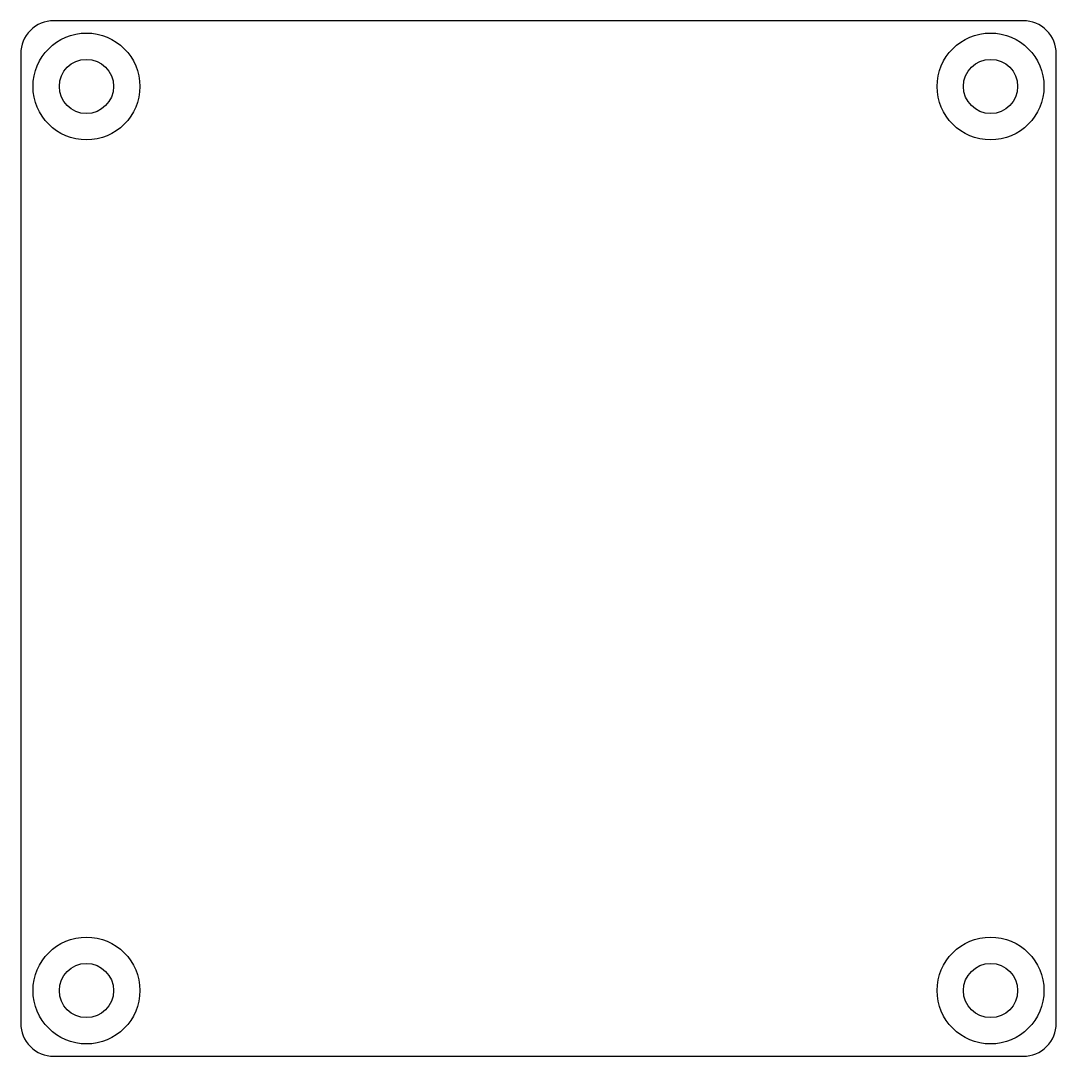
# Model space of a CAD drawing. Header units: millimetres. Extents: x -31.5 to 31.5, y -31.5 to 31.5.
import ezdxf

# ---------------------------------------------------------------- set-up
doc = ezdxf.new("R2010")
doc.units = ezdxf.units.MM

msp = doc.modelspace()

# ---------------------------------------------------------------- linework, layer by layer
msp.add_lwpolyline([(31.5, 29.5, 0.414214), (29.5, 31.5), (-29.5, 31.5, 0.414214), (-31.5, 29.5), (-31.5, -29.5, 0.414214), (-29.5, -31.5), (29.5, -31.5, 0.414214), (31.5, -29.5)], format="xyb", close=True)
for centre, radius in [((-27.5, 27.5), 3.25), ((27.5, 27.5), 3.25), ((-27.5, 27.5), 1.65), ((27.5, 27.5), 1.65), ((-27.5, -27.5), 3.25), ((27.5, -27.5), 3.25), ((-27.5, -27.5), 1.65), ((27.5, -27.5), 1.65)]:
    msp.add_circle(centre, radius)

doc.saveas('drawing.dxf')
